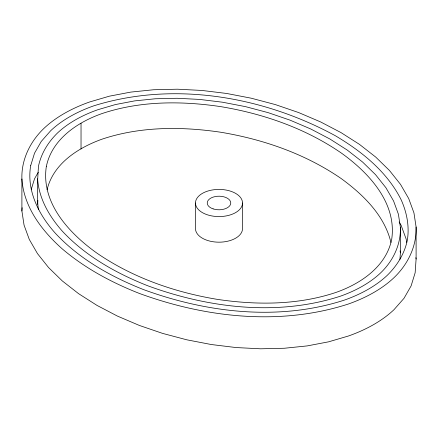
<?xml version="1.0" encoding="UTF-8"?>
<svg xmlns="http://www.w3.org/2000/svg" width="438" height="438" viewBox="0 0 438 438"><rect width="100%" height="100%" fill="white"/><g stroke="black" fill="none" stroke-linecap="round" stroke-linejoin="round"><path stroke-width="0.66" d="M21.9 178.972C21.216 159.711 30.222 141.463 43.986 128.345A136.634 78.889 0 0 1 89.697 101.955L109.369 96.179L130.776 92.095L153.568 89.752L177.395 89.199L201.874 90.442L226.627 93.458L251.259 98.205L275.382 104.6L298.617 112.55L320.594 121.923L340.972 132.577L359.423 144.343L375.662 157.028L389.426 170.442L400.507 184.371L408.725 198.595L413.948 212.884L416.1 227.015L416.1 259.028L415.142 272.781L411.09 285.943L404.011 298.3L394.014 309.655A136.634 78.889 0 0 1 348.303 336.045L328.631 341.821L307.224 345.905L284.432 348.248L260.605 348.801L236.126 347.558L211.373 344.542L186.741 339.795L162.618 333.4L139.383 325.45L117.406 316.077L97.028 305.423L78.577 293.657L62.338 280.972L48.574 267.558L37.493 253.629L29.275 239.405L24.052 225.116L21.9 210.985L21.9 178.972C23.761 207.141 41.944 230.859 62.338 248.959C85.103 268.302 111.674 282.565 139.383 293.444C205.581 317.687 280.336 326.047 348.303 304.038A136.634 78.889 0 0 0 394.014 277.648C407.778 264.53 416.784 246.276 416.1 227.015M21.9 210.985L22.13 207.705M38.402 209.572C36.546 195.239 37.553 180.593 38.484 166.199C41.167 153.426 48.153 142.142 57.411 133.075A120.981 69.845 0 0 1 97.893 109.703L115.418 104.562L134.625 100.893L155.26 98.774L177.018 98.271L199.558 99.415L222.515 102.213L245.488 106.637L268.094 112.632L289.94 120.105L310.646 128.936L329.869 138.988L347.274 150.086L362.576 162.038L375.519 174.653L385.9 187.705L393.565 200.965L398.41 214.22L400.392 227.234L400.392 252.841L399.932 259.449M37.608 204.365L37.887 200.401M400.392 227.234C401.005 244.585 393.017 261.092 380.589 272.912A120.981 69.845 0 0 1 340.107 296.291C277.566 316.433 208.888 308.117 148.06 285.888C116.431 273.427 85.919 256.35 62.481 231.341C49.45 216.646 38.883 198.759 37.608 178.759M31.251 189.435L34.531 178.781L38.226 172.331M47.069 189.785C53.244 163.648 78.221 147.705 101.994 139.185C140.034 126.434 181.118 126.401 220.456 132.194C263.254 139.268 305.297 153.864 341.202 178.562C363.107 194.565 384.427 215.211 390.942 242.46M399.16 221.951L401.148 225.389L406.179 239.159L406.672 242.389M415.897 257.681L416.1 259.028M400.097 250.886L400.392 252.841M242.521 202.997A23.521 13.578 0 0 1 207.24 214.757A23.521 13.578 0 0 1 207.24 191.236A23.521 13.578 0 0 1 242.521 202.997L242.521 228.603A23.521 13.578 0 0 1 219 242.181A23.521 13.578 0 0 1 195.479 228.603L195.479 202.997M81.035 123.341L81.035 148.953M30.671 165.706C26.373 190.902 39.092 215.217 55.527 233.443C79.683 259.225 111.121 276.827 143.724 289.666C207.234 312.902 278.951 321.24 344.202 300.161A128.81 74.367 0 0 0 387.301 275.283C397.08 265.696 404.493 253.783 407.329 240.281C409.579 226.446 406.847 212.463 401.148 199.777C387.143 171.751 361.881 151.488 335.42 135.78C262.997 96.322 173.525 80.882 93.798 105.826A128.81 74.367 0 0 0 50.698 130.71L41.249 141.447L34.531 153.169L30.671 165.706M46.297 166.686C40.92 203.139 69.39 233.449 96.798 253.038C132.703 277.736 174.746 292.332 217.544 299.406C256.882 305.198 297.966 305.16 336.006 292.414C360.72 283.736 386.163 266.622 391.703 239.307C397.08 202.854 368.61 172.545 341.202 152.955C305.297 128.257 263.254 113.661 220.456 106.587C181.118 100.795 140.034 100.828 101.994 113.579C77.28 122.251 51.837 139.372 46.297 166.686M213.12 208.877A11.76 6.789 0 0 0 230.76 202.997A11.76 6.789 0 0 0 213.12 197.116A11.76 6.789 0 0 0 213.12 208.877"/></g></svg>
